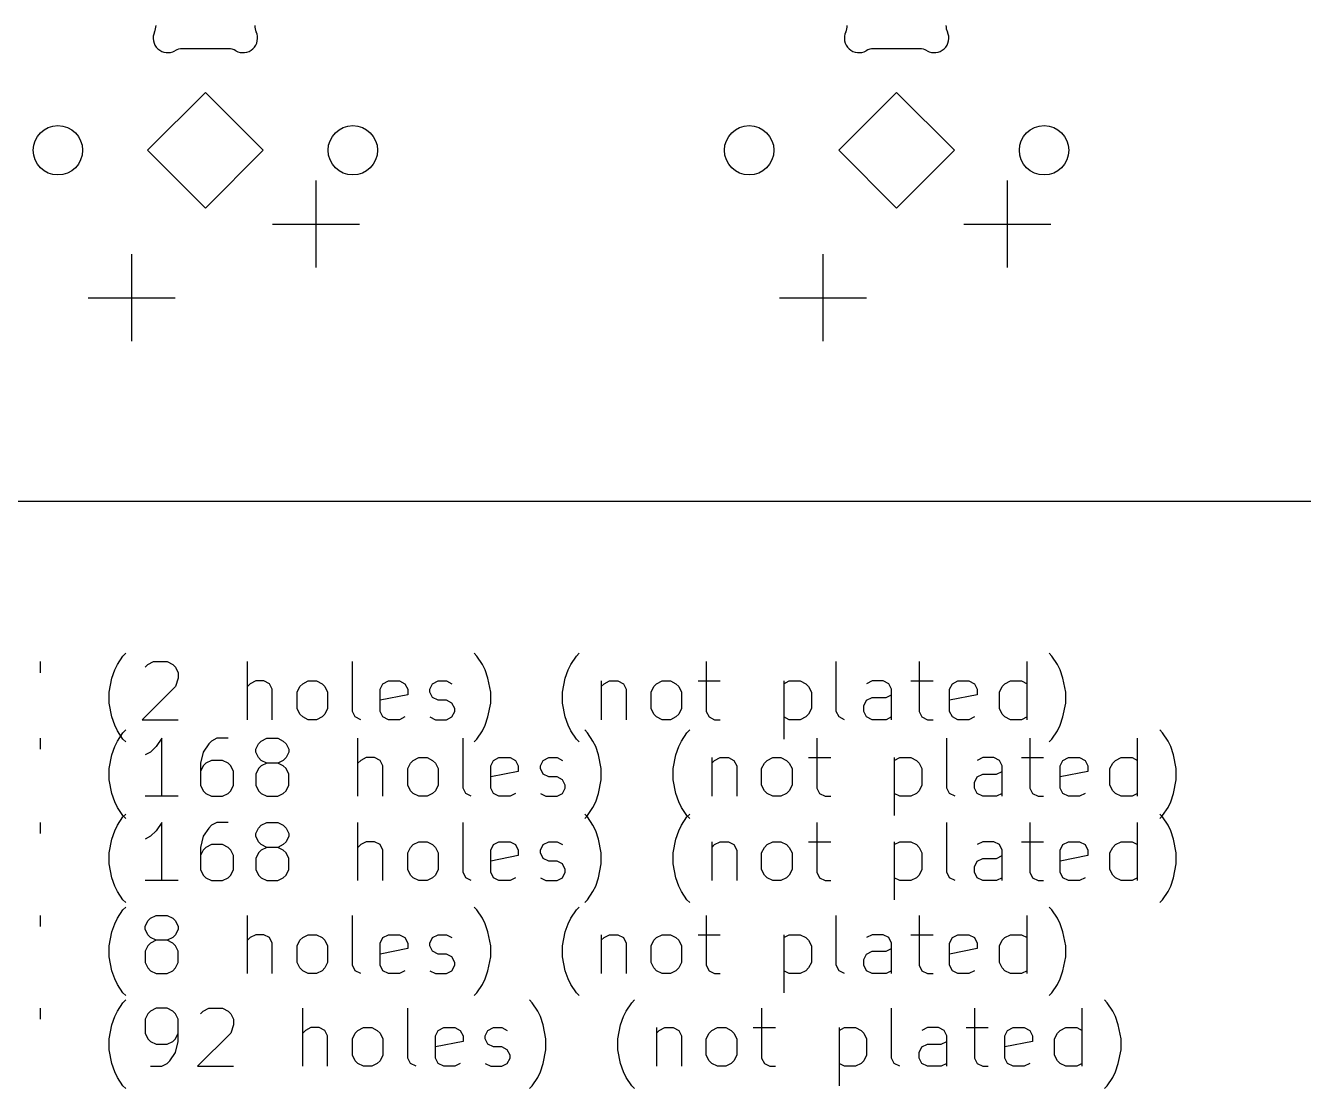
# Model space of a CAD drawing. Extents: x 44 to 356, y -203 to -54.
# Drawn here: x 78.07 to 122.1, y -202.57 to -165.95 of the extents above; entities that cross this region are included whole.
import ezdxf

# ---------------------------------------------------------------- set-up
doc = ezdxf.new("R2010")
doc.units = 0
doc.layers.add('BLACK', color=7, linetype='CONTINUOUS')

msp = doc.modelspace()

# ---------------------------------------------------------------- linework, layer by layer
at = {"layer": 'BLACK', "linetype": 'CONTINUOUS'}
for p, q in [((85.063202, -166.75), (83.474297, -166.75)), ((108.875702, -166.75), (107.286797, -166.75)), ((84.26875, -168.2561), (82.27485, -170.25)), ((86.26265, -170.25), (84.26875, -168.2561)), ((108.08125, -168.2561), (106.08735, -170.25)), ((110.07515, -170.25), (108.08125, -168.2561)), ((82.27485, -170.25), (84.26875, -172.2439)), ((84.26875, -172.2439), (86.26265, -170.25)), ((106.08735, -170.25), (108.08125, -172.2439)), ((108.08125, -172.2439), (110.07515, -170.25)), ((88.07875, -171.29), (88.07875, -174.29)), ((111.89125, -171.29), (111.89125, -174.29)), ((86.57875, -172.79), (89.57875, -172.79)), ((110.39125, -172.79), (113.39125, -172.79)), ((81.72875, -173.83), (81.72875, -176.83)), ((105.54125, -173.83), (105.54125, -176.83)), ((80.22875, -175.33), (83.22875, -175.33)), ((104.04125, -175.33), (107.04125, -175.33)), ((353.878347, -182.35), (48.021653, -182.35)), ((78.573247, -187.864838), (78.573247, -188.24579)), ((81.144676, -188.150552), (81.239914, -187.960076)), ((81.239914, -187.960076), (81.43039, -187.674361)), ((81.43039, -187.674361), (81.525629, -187.579123)), ((82.192295, -188.055314), (82.287533, -187.960076)), ((82.287533, -187.960076), (82.478009, -187.864838)), ((82.478009, -187.864838), (82.9542, -187.864838)), ((82.9542, -187.864838), (83.144676, -187.960076)), ((83.144676, -187.960076), (83.239914, -188.055314)), ((85.716105, -189.864838), (85.716105, -187.864838)), ((89.335153, -189.579123), (89.335153, -187.864838)), ((93.620868, -187.674361), (93.52563, -187.579123)), ((93.811344, -187.960076), (93.620868, -187.674361)), ((93.906582, -188.150552), (93.811344, -187.960076)), ((96.763725, -188.150552), (96.858963, -187.960076)), ((96.858963, -187.960076), (97.049439, -187.674361)), ((97.049439, -187.674361), (97.144678, -187.579123)), ((101.52563, -187.864838), (101.52563, -189.579123)), ((106.001821, -189.579123), (106.001821, -187.864838)), ((108.858964, -187.864838), (108.858964, -189.579123)), ((112.57325, -189.864838), (112.57325, -187.864838)), ((113.430393, -187.674361), (113.335155, -187.579123)), ((113.620869, -187.960076), (113.430393, -187.674361)), ((113.716107, -188.150552), (113.620869, -187.960076)), ((81.049438, -188.436266), (81.144676, -188.150552)), ((83.239914, -188.055314), (83.335152, -188.24579)), ((83.335152, -188.24579), (83.335152, -188.436266)), ((94.00182, -188.436266), (93.906582, -188.150552)), ((96.668487, -188.436266), (96.763725, -188.150552)), ((113.811345, -188.436266), (113.716107, -188.150552)), ((80.9542, -188.912457), (81.049438, -188.436266)), ((83.239914, -188.72198), (82.097057, -189.864838)), ((83.335152, -188.436266), (83.239914, -188.72198)), ((85.811343, -188.626742), (85.716105, -188.72198)), ((86.001819, -188.531504), (85.811343, -188.626742)), ((86.287534, -188.531504), (86.001819, -188.531504)), ((86.47801, -188.626742), (86.287534, -188.531504)), ((86.573248, -188.817219), (86.47801, -188.626742)), ((86.573248, -189.864838), (86.573248, -188.817219)), ((87.430391, -188.912457), (87.525629, -188.72198)), ((87.525629, -188.72198), (87.620867, -188.626742)), ((87.620867, -188.626742), (87.811343, -188.531504)), ((87.811343, -188.531504), (88.097058, -188.531504)), ((88.097058, -188.531504), (88.287534, -188.626742)), ((88.287534, -188.626742), (88.382772, -188.72198)), ((88.382772, -188.72198), (88.47801, -188.912457)), ((90.287534, -188.817219), (90.382772, -188.626742)), ((90.287534, -189.579123), (90.287534, -188.817219)), ((90.382772, -188.626742), (90.573248, -188.531504)), ((90.573248, -188.531504), (90.954201, -188.531504)), ((90.954201, -188.531504), (91.144677, -188.626742)), ((91.144677, -188.626742), (91.239915, -188.817219)), ((91.239915, -188.817219), (91.239915, -189.007695)), ((92.00182, -188.817219), (92.097058, -188.626742)), ((92.00182, -188.912457), (92.00182, -188.817219)), ((92.097058, -188.626742), (92.287534, -188.531504)), ((92.287534, -188.531504), (92.573248, -188.531504)), ((92.573248, -188.531504), (92.763725, -188.626742)), ((94.097058, -188.912457), (94.00182, -188.436266)), ((96.573249, -188.912457), (96.668487, -188.436266)), ((97.906582, -188.531504), (97.906582, -189.864838)), ((97.906582, -188.72198), (98.00182, -188.626742)), ((98.00182, -188.626742), (98.192296, -188.531504)), ((98.192296, -188.531504), (98.478011, -188.531504)), ((98.478011, -188.531504), (98.668487, -188.626742)), ((98.668487, -188.626742), (98.763725, -188.817219)), ((98.763725, -188.817219), (98.763725, -189.864838)), ((99.620868, -188.912457), (99.716106, -188.72198)), ((99.716106, -188.72198), (99.811344, -188.626742)), ((99.811344, -188.626742), (100.00182, -188.531504)), ((100.00182, -188.531504), (100.287535, -188.531504)), ((100.287535, -188.531504), (100.478011, -188.626742)), ((100.478011, -188.626742), (100.573249, -188.72198)), ((100.573249, -188.72198), (100.668487, -188.912457)), ((101.239916, -188.531504), (102.00182, -188.531504)), ((104.192297, -188.531504), (104.192297, -190.531504)), ((104.192297, -188.626742), (104.382773, -188.531504)), ((104.382773, -188.531504), (104.763726, -188.531504)), ((104.763726, -188.531504), (104.954202, -188.626742)), ((104.954202, -188.626742), (105.04944, -188.72198)), ((105.04944, -188.72198), (105.144678, -188.912457)), ((107.239916, -188.531504), (107.04944, -188.626742)), ((107.620869, -188.531504), (107.239916, -188.531504)), ((107.811345, -188.626742), (107.620869, -188.531504)), ((107.906583, -188.817219), (107.811345, -188.626742)), ((107.906583, -189.864838), (107.906583, -188.817219)), ((108.57325, -188.531504), (109.335154, -188.531504)), ((109.906583, -188.817219), (110.001821, -188.626742)), ((109.906583, -189.579123), (109.906583, -188.817219)), ((110.001821, -188.626742), (110.192297, -188.531504)), ((110.192297, -188.531504), (110.57325, -188.531504)), ((110.57325, -188.531504), (110.763726, -188.626742)), ((110.763726, -188.626742), (110.858964, -188.817219)), ((110.858964, -188.817219), (110.858964, -189.007695)), ((111.620869, -188.912457), (111.716107, -188.72198)), ((111.716107, -188.72198), (111.811345, -188.626742)), ((111.811345, -188.626742), (112.001821, -188.531504)), ((112.001821, -188.531504), (112.382774, -188.531504)), ((112.382774, -188.531504), (112.57325, -188.626742)), ((113.906583, -188.912457), (113.811345, -188.436266)), ((80.9542, -189.293409), (80.9542, -188.912457)), ((87.430391, -189.483885), (87.430391, -188.912457)), ((88.47801, -188.912457), (88.47801, -189.483885)), ((91.239915, -189.007695), (90.287534, -189.198171)), ((92.097058, -189.102933), (92.00182, -188.912457)), ((92.287534, -189.198171), (92.097058, -189.102933)), ((92.573248, -189.198171), (92.287534, -189.198171)), ((92.763725, -189.293409), (92.573248, -189.198171)), ((94.097058, -189.293409), (94.097058, -188.912457)), ((96.573249, -189.293409), (96.573249, -188.912457)), ((99.620868, -189.483885), (99.620868, -188.912457)), ((100.668487, -188.912457), (100.668487, -189.483885)), ((105.144678, -188.912457), (105.144678, -189.483885)), ((106.954202, -189.388647), (107.04944, -189.198171)), ((107.04944, -189.198171), (107.239916, -189.102933)), ((107.239916, -189.102933), (107.716107, -189.102933)), ((107.716107, -189.102933), (107.906583, -189.007695)), ((110.858964, -189.007695), (109.906583, -189.198171)), ((111.620869, -189.483885), (111.620869, -188.912457)), ((113.906583, -189.293409), (113.906583, -188.912457)), ((81.049438, -189.7696), (80.9542, -189.293409)), ((87.525629, -189.674361), (87.430391, -189.483885)), ((87.620867, -189.7696), (87.525629, -189.674361)), ((88.382772, -189.674361), (88.287534, -189.7696)), ((88.47801, -189.483885), (88.382772, -189.674361)), ((89.430391, -189.7696), (89.335153, -189.579123)), ((90.382772, -189.7696), (90.287534, -189.579123)), ((92.858963, -189.483885), (92.763725, -189.293409)), ((92.763725, -189.7696), (92.858963, -189.579123)), ((92.858963, -189.579123), (92.858963, -189.483885)), ((94.00182, -189.7696), (94.097058, -189.293409)), ((96.668487, -189.7696), (96.573249, -189.293409)), ((99.716106, -189.674361), (99.620868, -189.483885)), ((99.811344, -189.7696), (99.716106, -189.674361)), ((100.573249, -189.674361), (100.478011, -189.7696)), ((100.668487, -189.483885), (100.573249, -189.674361)), ((101.52563, -189.579123), (101.620868, -189.7696)), ((105.04944, -189.674361), (104.954202, -189.7696)), ((105.144678, -189.483885), (105.04944, -189.674361)), ((106.097059, -189.7696), (106.001821, -189.579123)), ((106.954202, -189.579123), (106.954202, -189.388647)), ((107.04944, -189.7696), (106.954202, -189.579123)), ((108.858964, -189.579123), (108.954202, -189.7696)), ((110.001821, -189.7696), (109.906583, -189.579123)), ((111.716107, -189.674361), (111.620869, -189.483885)), ((111.811345, -189.7696), (111.716107, -189.674361)), ((113.811345, -189.7696), (113.906583, -189.293409)), ((81.144676, -190.055314), (81.049438, -189.7696)), ((81.239914, -190.24579), (81.144676, -190.055314)), ((82.097057, -189.864838), (83.335152, -189.864838)), ((87.811343, -189.864838), (87.620867, -189.7696)), ((88.097058, -189.864838), (87.811343, -189.864838)), ((88.287534, -189.7696), (88.097058, -189.864838)), ((89.620867, -189.864838), (89.430391, -189.7696)), ((90.573248, -189.864838), (90.382772, -189.7696)), ((90.954201, -189.864838), (90.573248, -189.864838)), ((91.144677, -189.7696), (90.954201, -189.864838)), ((92.00182, -189.7696), (92.192296, -189.864838)), ((92.192296, -189.864838), (92.573248, -189.864838)), ((92.573248, -189.864838), (92.763725, -189.7696)), ((93.811344, -190.24579), (93.906582, -190.055314)), ((93.906582, -190.055314), (94.00182, -189.7696)), ((96.763725, -190.055314), (96.668487, -189.7696)), ((96.858963, -190.24579), (96.763725, -190.055314)), ((100.00182, -189.864838), (99.811344, -189.7696)), ((100.287535, -189.864838), (100.00182, -189.864838)), ((100.478011, -189.7696), (100.287535, -189.864838)), ((101.620868, -189.7696), (101.811344, -189.864838)), ((101.811344, -189.864838), (102.00182, -189.864838)), ((104.382773, -189.864838), (104.192297, -189.7696)), ((104.763726, -189.864838), (104.382773, -189.864838)), ((104.954202, -189.7696), (104.763726, -189.864838)), ((106.287535, -189.864838), (106.097059, -189.7696)), ((107.239916, -189.864838), (107.04944, -189.7696)), ((107.716107, -189.864838), (107.239916, -189.864838)), ((107.906583, -189.7696), (107.716107, -189.864838)), ((108.954202, -189.7696), (109.144678, -189.864838)), ((109.144678, -189.864838), (109.335154, -189.864838)), ((110.192297, -189.864838), (110.001821, -189.7696)), ((110.57325, -189.864838), (110.192297, -189.864838)), ((110.763726, -189.7696), (110.57325, -189.864838)), ((112.001821, -189.864838), (111.811345, -189.7696)), ((112.382774, -189.864838), (112.001821, -189.864838)), ((112.57325, -189.7696), (112.382774, -189.864838)), ((113.620869, -190.24579), (113.716107, -190.055314)), ((113.716107, -190.055314), (113.811345, -189.7696)), ((78.573247, -190.504838), (78.573247, -190.88579)), ((81.144676, -190.790552), (81.239914, -190.600076)), ((81.43039, -190.531504), (81.239914, -190.24579)), ((81.239914, -190.600076), (81.43039, -190.314361)), ((81.43039, -190.314361), (81.525629, -190.219123)), ((81.525629, -190.626742), (81.43039, -190.531504)), ((82.763723, -190.504838), (82.573247, -190.790552)), ((82.763723, -192.504838), (82.763723, -190.504838)), ((84.478009, -190.600076), (84.382771, -190.695314)), ((84.668485, -190.504838), (84.478009, -190.600076)), ((85.049438, -190.504838), (84.668485, -190.504838)), ((86.097057, -190.695314), (86.192295, -190.600076)), ((86.192295, -190.600076), (86.382771, -190.504838)), ((86.382771, -190.504838), (86.763724, -190.504838)), ((86.763724, -190.504838), (86.9542, -190.600076)), ((86.9542, -190.600076), (87.049438, -190.695314)), ((89.525629, -192.504838), (89.525629, -190.504838)), ((93.144677, -192.219123), (93.144677, -190.504838)), ((93.52563, -190.626742), (93.620868, -190.531504)), ((93.620868, -190.531504), (93.811344, -190.24579)), ((97.049439, -190.531504), (96.858963, -190.24579)), ((97.144678, -190.626742), (97.049439, -190.531504)), ((97.430392, -190.314361), (97.335154, -190.219123)), ((97.620868, -190.600076), (97.430392, -190.314361)), ((97.716106, -190.790552), (97.620868, -190.600076)), ((100.573249, -190.790552), (100.668487, -190.600076)), ((100.668487, -190.600076), (100.858963, -190.314361)), ((100.858963, -190.314361), (100.954202, -190.219123)), ((105.335154, -190.504838), (105.335154, -192.219123)), ((109.811345, -192.219123), (109.811345, -190.504838)), ((112.668488, -190.504838), (112.668488, -192.219123)), ((113.335155, -190.626742), (113.430393, -190.531504)), ((113.430393, -190.531504), (113.620869, -190.24579)), ((116.382774, -192.504838), (116.382774, -190.504838)), ((117.239917, -190.314361), (117.144679, -190.219123)), ((117.430393, -190.600076), (117.239917, -190.314361)), ((117.525631, -190.790552), (117.430393, -190.600076)), ((81.049438, -191.076266), (81.144676, -190.790552)), ((82.382771, -190.981028), (82.192295, -191.076266)), ((82.573247, -190.790552), (82.382771, -190.981028)), ((84.192295, -190.981028), (84.097057, -191.36198)), ((84.382771, -190.695314), (84.192295, -190.981028)), ((86.001819, -190.88579), (86.097057, -190.695314)), ((86.001819, -190.981028), (86.001819, -190.88579)), ((86.097057, -191.171504), (86.001819, -190.981028)), ((87.049438, -190.695314), (87.144676, -190.88579)), ((87.144676, -190.981028), (87.049438, -191.171504)), ((87.144676, -190.88579), (87.144676, -190.981028)), ((97.811344, -191.076266), (97.716106, -190.790552)), ((100.478011, -191.076266), (100.573249, -190.790552)), ((117.620869, -191.076266), (117.525631, -190.790552)), ((80.9542, -191.552457), (81.049438, -191.076266)), ((84.097057, -191.36198), (84.097057, -192.123885)), ((84.192295, -191.457219), (84.097057, -191.647695)), ((84.287533, -191.36198), (84.192295, -191.457219)), ((84.478009, -191.266742), (84.287533, -191.36198)), ((84.858962, -191.266742), (84.478009, -191.266742)), ((85.049438, -191.36198), (84.858962, -191.266742)), ((85.144676, -191.457219), (85.049438, -191.36198)), ((85.239914, -191.647695), (85.144676, -191.457219)), ((86.192295, -191.266742), (86.097057, -191.171504)), ((86.192295, -191.457219), (86.097057, -191.552457)), ((86.382771, -191.36198), (86.192295, -191.266742)), ((86.382771, -191.36198), (86.192295, -191.457219)), ((86.763724, -191.36198), (86.382771, -191.36198)), ((86.9542, -191.266742), (86.763724, -191.36198)), ((86.9542, -191.457219), (86.763724, -191.36198)), ((87.049438, -191.171504), (86.9542, -191.266742)), ((87.049438, -191.552457), (86.9542, -191.457219)), ((89.620867, -191.266742), (89.525629, -191.36198)), ((89.811343, -191.171504), (89.620867, -191.266742)), ((90.097058, -191.171504), (89.811343, -191.171504)), ((90.287534, -191.266742), (90.097058, -191.171504)), ((90.382772, -191.457219), (90.287534, -191.266742)), ((90.382772, -192.504838), (90.382772, -191.457219)), ((91.239915, -191.552457), (91.335153, -191.36198)), ((91.335153, -191.36198), (91.430391, -191.266742)), ((91.430391, -191.266742), (91.620867, -191.171504)), ((91.620867, -191.171504), (91.906582, -191.171504)), ((91.906582, -191.171504), (92.097058, -191.266742)), ((92.097058, -191.266742), (92.192296, -191.36198)), ((92.192296, -191.36198), (92.287534, -191.552457)), ((94.097058, -191.457219), (94.192296, -191.266742)), ((94.097058, -192.219123), (94.097058, -191.457219)), ((94.192296, -191.266742), (94.382772, -191.171504)), ((94.382772, -191.171504), (94.763725, -191.171504)), ((94.763725, -191.171504), (94.954201, -191.266742)), ((94.954201, -191.266742), (95.049439, -191.457219)), ((95.049439, -191.457219), (95.049439, -191.647695)), ((95.811344, -191.457219), (95.906582, -191.266742)), ((95.811344, -191.552457), (95.811344, -191.457219)), ((95.906582, -191.266742), (96.097058, -191.171504)), ((96.097058, -191.171504), (96.382772, -191.171504)), ((96.382772, -191.171504), (96.573249, -191.266742)), ((97.906582, -191.552457), (97.811344, -191.076266)), ((100.382773, -191.552457), (100.478011, -191.076266)), ((101.716106, -191.171504), (101.716106, -192.504838)), ((101.716106, -191.36198), (101.811344, -191.266742)), ((101.811344, -191.266742), (102.00182, -191.171504)), ((102.00182, -191.171504), (102.287535, -191.171504)), ((102.287535, -191.171504), (102.478011, -191.266742)), ((102.478011, -191.266742), (102.573249, -191.457219)), ((102.573249, -191.457219), (102.573249, -192.504838)), ((103.430392, -191.552457), (103.52563, -191.36198)), ((103.52563, -191.36198), (103.620868, -191.266742)), ((103.620868, -191.266742), (103.811344, -191.171504)), ((103.811344, -191.171504), (104.097059, -191.171504)), ((104.097059, -191.171504), (104.287535, -191.266742)), ((104.287535, -191.266742), (104.382773, -191.36198)), ((104.382773, -191.36198), (104.478011, -191.552457)), ((105.04944, -191.171504), (105.811344, -191.171504)), ((108.001821, -191.171504), (108.001821, -193.171504)), ((108.001821, -191.266742), (108.192297, -191.171504)), ((108.192297, -191.171504), (108.57325, -191.171504)), ((108.57325, -191.171504), (108.763726, -191.266742)), ((108.763726, -191.266742), (108.858964, -191.36198)), ((108.858964, -191.36198), (108.954202, -191.552457)), ((111.04944, -191.171504), (110.858964, -191.266742)), ((111.430393, -191.171504), (111.04944, -191.171504)), ((111.620869, -191.266742), (111.430393, -191.171504)), ((111.716107, -191.457219), (111.620869, -191.266742)), ((111.716107, -192.504838), (111.716107, -191.457219)), ((112.382774, -191.171504), (113.144678, -191.171504)), ((113.716107, -191.457219), (113.811345, -191.266742)), ((113.716107, -192.219123), (113.716107, -191.457219)), ((113.811345, -191.266742), (114.001821, -191.171504)), ((114.001821, -191.171504), (114.382774, -191.171504)), ((114.382774, -191.171504), (114.57325, -191.266742)), ((114.57325, -191.266742), (114.668488, -191.457219)), ((114.668488, -191.457219), (114.668488, -191.647695)), ((115.430393, -191.552457), (115.525631, -191.36198)), ((115.525631, -191.36198), (115.620869, -191.266742)), ((115.620869, -191.266742), (115.811345, -191.171504)), ((115.811345, -191.171504), (116.192298, -191.171504)), ((116.192298, -191.171504), (116.382774, -191.266742)), ((117.716107, -191.552457), (117.620869, -191.076266)), ((80.9542, -191.933409), (80.9542, -191.552457)), ((85.239914, -192.123885), (85.239914, -191.647695)), ((86.097057, -191.552457), (86.001819, -191.742933)), ((86.001819, -191.742933), (86.001819, -192.123885)), ((87.144676, -191.742933), (87.049438, -191.552457)), ((87.144676, -192.123885), (87.144676, -191.742933)), ((91.239915, -192.123885), (91.239915, -191.552457)), ((92.287534, -191.552457), (92.287534, -192.123885)), ((95.049439, -191.647695), (94.097058, -191.838171)), ((95.906582, -191.742933), (95.811344, -191.552457)), ((96.097058, -191.838171), (95.906582, -191.742933)), ((96.382772, -191.838171), (96.097058, -191.838171)), ((96.573249, -191.933409), (96.382772, -191.838171)), ((97.906582, -191.933409), (97.906582, -191.552457)), ((100.382773, -191.933409), (100.382773, -191.552457)), ((103.430392, -192.123885), (103.430392, -191.552457)), ((104.478011, -191.552457), (104.478011, -192.123885)), ((108.954202, -191.552457), (108.954202, -192.123885)), ((110.763726, -192.028647), (110.858964, -191.838171)), ((110.858964, -191.838171), (111.04944, -191.742933)), ((111.04944, -191.742933), (111.525631, -191.742933)), ((111.525631, -191.742933), (111.716107, -191.647695)), ((114.668488, -191.647695), (113.716107, -191.838171)), ((115.430393, -192.123885), (115.430393, -191.552457)), ((117.716107, -191.933409), (117.716107, -191.552457)), ((81.049438, -192.4096), (80.9542, -191.933409)), ((84.097057, -192.123885), (84.192295, -192.314361)), ((84.192295, -192.314361), (84.287533, -192.4096)), ((85.049438, -192.4096), (85.144676, -192.314361)), ((85.144676, -192.314361), (85.239914, -192.123885)), ((86.001819, -192.123885), (86.097057, -192.314361)), ((86.097057, -192.314361), (86.192295, -192.4096)), ((86.9542, -192.4096), (87.049438, -192.314361)), ((87.049438, -192.314361), (87.144676, -192.123885)), ((91.335153, -192.314361), (91.239915, -192.123885)), ((91.430391, -192.4096), (91.335153, -192.314361)), ((92.192296, -192.314361), (92.097058, -192.4096)), ((92.287534, -192.123885), (92.192296, -192.314361)), ((93.239915, -192.4096), (93.144677, -192.219123)), ((94.192296, -192.4096), (94.097058, -192.219123)), ((96.668487, -192.123885), (96.573249, -191.933409)), ((96.573249, -192.4096), (96.668487, -192.219123)), ((96.668487, -192.219123), (96.668487, -192.123885)), ((97.811344, -192.4096), (97.906582, -191.933409)), ((100.478011, -192.4096), (100.382773, -191.933409)), ((103.52563, -192.314361), (103.430392, -192.123885)), ((103.620868, -192.4096), (103.52563, -192.314361)), ((104.382773, -192.314361), (104.287535, -192.4096)), ((104.478011, -192.123885), (104.382773, -192.314361)), ((105.335154, -192.219123), (105.430392, -192.4096)), ((108.858964, -192.314361), (108.763726, -192.4096)), ((108.954202, -192.123885), (108.858964, -192.314361)), ((109.906583, -192.4096), (109.811345, -192.219123)), ((110.763726, -192.219123), (110.763726, -192.028647)), ((110.858964, -192.4096), (110.763726, -192.219123)), ((112.668488, -192.219123), (112.763726, -192.4096)), ((113.811345, -192.4096), (113.716107, -192.219123)), ((115.525631, -192.314361), (115.430393, -192.123885)), ((115.620869, -192.4096), (115.525631, -192.314361)), ((117.620869, -192.4096), (117.716107, -191.933409)), ((81.144676, -192.695314), (81.049438, -192.4096)), ((81.239914, -192.88579), (81.144676, -192.695314)), ((83.335152, -192.504838), (82.192295, -192.504838)), ((84.287533, -192.4096), (84.478009, -192.504838)), ((84.478009, -192.504838), (84.858962, -192.504838)), ((84.858962, -192.504838), (85.049438, -192.4096)), ((86.192295, -192.4096), (86.382771, -192.504838)), ((86.382771, -192.504838), (86.763724, -192.504838)), ((86.763724, -192.504838), (86.9542, -192.4096)), ((91.620867, -192.504838), (91.430391, -192.4096)), ((91.906582, -192.504838), (91.620867, -192.504838)), ((92.097058, -192.4096), (91.906582, -192.504838)), ((93.430391, -192.504838), (93.239915, -192.4096)), ((94.382772, -192.504838), (94.192296, -192.4096)), ((94.763725, -192.504838), (94.382772, -192.504838)), ((94.954201, -192.4096), (94.763725, -192.504838)), ((95.811344, -192.4096), (96.00182, -192.504838)), ((96.00182, -192.504838), (96.382772, -192.504838)), ((96.382772, -192.504838), (96.573249, -192.4096)), ((97.620868, -192.88579), (97.716106, -192.695314)), ((97.716106, -192.695314), (97.811344, -192.4096)), ((100.573249, -192.695314), (100.478011, -192.4096)), ((100.668487, -192.88579), (100.573249, -192.695314)), ((103.811344, -192.504838), (103.620868, -192.4096)), ((104.097059, -192.504838), (103.811344, -192.504838)), ((104.287535, -192.4096), (104.097059, -192.504838)), ((105.430392, -192.4096), (105.620868, -192.504838)), ((105.620868, -192.504838), (105.811344, -192.504838)), ((108.192297, -192.504838), (108.001821, -192.4096)), ((108.57325, -192.504838), (108.192297, -192.504838)), ((108.763726, -192.4096), (108.57325, -192.504838)), ((110.097059, -192.504838), (109.906583, -192.4096)), ((111.04944, -192.504838), (110.858964, -192.4096)), ((111.525631, -192.504838), (111.04944, -192.504838)), ((111.716107, -192.4096), (111.525631, -192.504838)), ((112.763726, -192.4096), (112.954202, -192.504838)), ((112.954202, -192.504838), (113.144678, -192.504838)), ((114.001821, -192.504838), (113.811345, -192.4096)), ((114.382774, -192.504838), (114.001821, -192.504838)), ((114.57325, -192.4096), (114.382774, -192.504838)), ((115.811345, -192.504838), (115.620869, -192.4096)), ((116.192298, -192.504838), (115.811345, -192.504838)), ((116.382774, -192.4096), (116.192298, -192.504838)), ((117.430393, -192.88579), (117.525631, -192.695314)), ((117.525631, -192.695314), (117.620869, -192.4096)), ((81.43039, -193.171504), (81.239914, -192.88579)), ((81.239914, -193.501876), (81.43039, -193.216161)), ((81.43039, -193.216161), (81.525629, -193.120923)), ((81.525629, -193.266742), (81.43039, -193.171504)), ((97.430392, -193.216161), (97.335154, -193.120923)), ((97.335154, -193.266742), (97.430392, -193.171504)), ((97.430392, -193.171504), (97.620868, -192.88579)), ((97.620868, -193.501876), (97.430392, -193.216161)), ((100.858963, -193.171504), (100.668487, -192.88579)), ((100.668487, -193.501876), (100.858963, -193.216161)), ((100.858963, -193.216161), (100.954202, -193.120923)), ((100.954202, -193.266742), (100.858963, -193.171504)), ((117.239917, -193.216161), (117.144679, -193.120923)), ((117.144679, -193.266742), (117.239917, -193.171504)), ((117.239917, -193.171504), (117.430393, -192.88579)), ((117.430393, -193.501876), (117.239917, -193.216161)), ((78.573247, -193.406638), (78.573247, -193.78759)), ((81.049438, -193.978066), (81.144676, -193.692352)), ((81.144676, -193.692352), (81.239914, -193.501876)), ((82.573247, -193.692352), (82.382771, -193.882828)), ((82.763723, -193.406638), (82.573247, -193.692352)), ((82.763723, -195.406638), (82.763723, -193.406638)), ((84.382771, -193.597114), (84.192295, -193.882828)), ((84.478009, -193.501876), (84.382771, -193.597114)), ((84.668485, -193.406638), (84.478009, -193.501876)), ((85.049438, -193.406638), (84.668485, -193.406638)), ((86.001819, -193.78759), (86.097057, -193.597114)), ((86.097057, -193.597114), (86.192295, -193.501876)), ((86.192295, -193.501876), (86.382771, -193.406638)), ((86.382771, -193.406638), (86.763724, -193.406638)), ((86.763724, -193.406638), (86.9542, -193.501876)), ((86.9542, -193.501876), (87.049438, -193.597114)), ((87.049438, -193.597114), (87.144676, -193.78759)), ((89.525629, -195.406638), (89.525629, -193.406638)), ((93.144677, -195.120923), (93.144677, -193.406638)), ((97.716106, -193.692352), (97.620868, -193.501876)), ((97.811344, -193.978066), (97.716106, -193.692352)), ((100.478011, -193.978066), (100.573249, -193.692352)), ((100.573249, -193.692352), (100.668487, -193.501876)), ((105.335154, -193.406638), (105.335154, -195.120923)), ((109.811345, -195.120923), (109.811345, -193.406638)), ((112.668488, -193.406638), (112.668488, -195.120923)), ((116.382774, -195.406638), (116.382774, -193.406638)), ((117.525631, -193.692352), (117.430393, -193.501876)), ((117.620869, -193.978066), (117.525631, -193.692352)), ((80.9542, -194.454257), (81.049438, -193.978066)), ((82.382771, -193.882828), (82.192295, -193.978066)), ((84.192295, -193.882828), (84.097057, -194.26378)), ((86.001819, -193.882828), (86.001819, -193.78759)), ((86.097057, -194.073304), (86.001819, -193.882828)), ((86.192295, -194.168542), (86.097057, -194.073304)), ((87.049438, -194.073304), (86.9542, -194.168542)), ((87.144676, -193.882828), (87.049438, -194.073304)), ((87.144676, -193.78759), (87.144676, -193.882828)), ((89.811343, -194.073304), (89.620867, -194.168542)), ((90.097058, -194.073304), (89.811343, -194.073304)), ((90.287534, -194.168542), (90.097058, -194.073304)), ((91.430391, -194.168542), (91.620867, -194.073304)), ((91.620867, -194.073304), (91.906582, -194.073304)), ((91.906582, -194.073304), (92.097058, -194.168542)), ((94.192296, -194.168542), (94.382772, -194.073304)), ((94.382772, -194.073304), (94.763725, -194.073304)), ((94.763725, -194.073304), (94.954201, -194.168542)), ((95.906582, -194.168542), (96.097058, -194.073304)), ((96.097058, -194.073304), (96.382772, -194.073304)), ((96.382772, -194.073304), (96.573249, -194.168542)), ((97.906582, -194.454257), (97.811344, -193.978066)), ((100.382773, -194.454257), (100.478011, -193.978066)), ((101.716106, -194.073304), (101.716106, -195.406638)), ((101.811344, -194.168542), (102.00182, -194.073304)), ((102.00182, -194.073304), (102.287535, -194.073304)), ((102.287535, -194.073304), (102.478011, -194.168542)), ((103.620868, -194.168542), (103.811344, -194.073304)), ((103.811344, -194.073304), (104.097059, -194.073304)), ((104.097059, -194.073304), (104.287535, -194.168542)), ((105.04944, -194.073304), (105.811344, -194.073304)), ((108.001821, -194.073304), (108.001821, -196.073304)), ((108.001821, -194.168542), (108.192297, -194.073304)), ((108.192297, -194.073304), (108.57325, -194.073304)), ((108.57325, -194.073304), (108.763726, -194.168542)), ((111.04944, -194.073304), (110.858964, -194.168542)), ((111.430393, -194.073304), (111.04944, -194.073304)), ((111.620869, -194.168542), (111.430393, -194.073304)), ((112.382774, -194.073304), (113.144678, -194.073304)), ((113.811345, -194.168542), (114.001821, -194.073304)), ((114.001821, -194.073304), (114.382774, -194.073304)), ((114.382774, -194.073304), (114.57325, -194.168542)), ((115.620869, -194.168542), (115.811345, -194.073304)), ((115.811345, -194.073304), (116.192298, -194.073304)), ((116.192298, -194.073304), (116.382774, -194.168542)), ((117.716107, -194.454257), (117.620869, -193.978066)), ((80.9542, -194.835209), (80.9542, -194.454257)), ((84.097057, -194.26378), (84.097057, -195.025685)), ((84.192295, -194.359019), (84.097057, -194.549495)), ((84.287533, -194.26378), (84.192295, -194.359019)), ((84.478009, -194.168542), (84.287533, -194.26378)), ((84.858962, -194.168542), (84.478009, -194.168542)), ((85.049438, -194.26378), (84.858962, -194.168542)), ((85.144676, -194.359019), (85.049438, -194.26378)), ((85.239914, -194.549495), (85.144676, -194.359019)), ((85.239914, -195.025685), (85.239914, -194.549495)), ((86.097057, -194.454257), (86.001819, -194.644733)), ((86.192295, -194.359019), (86.097057, -194.454257)), ((86.382771, -194.26378), (86.192295, -194.168542)), ((86.382771, -194.26378), (86.192295, -194.359019)), ((86.763724, -194.26378), (86.382771, -194.26378)), ((86.9542, -194.168542), (86.763724, -194.26378)), ((86.9542, -194.359019), (86.763724, -194.26378)), ((87.049438, -194.454257), (86.9542, -194.359019)), ((87.144676, -194.644733), (87.049438, -194.454257)), ((89.620867, -194.168542), (89.525629, -194.26378)), ((90.382772, -194.359019), (90.287534, -194.168542)), ((90.382772, -195.406638), (90.382772, -194.359019)), ((91.239915, -194.454257), (91.335153, -194.26378)), ((91.239915, -195.025685), (91.239915, -194.454257)), ((91.335153, -194.26378), (91.430391, -194.168542)), ((92.097058, -194.168542), (92.192296, -194.26378)), ((92.192296, -194.26378), (92.287534, -194.454257)), ((92.287534, -194.454257), (92.287534, -195.025685)), ((94.097058, -194.359019), (94.192296, -194.168542)), ((94.097058, -195.120923), (94.097058, -194.359019)), ((95.049439, -194.549495), (94.097058, -194.739971)), ((94.954201, -194.168542), (95.049439, -194.359019)), ((95.049439, -194.359019), (95.049439, -194.549495)), ((95.811344, -194.359019), (95.906582, -194.168542)), ((95.811344, -194.454257), (95.811344, -194.359019)), ((95.906582, -194.644733), (95.811344, -194.454257)), ((97.906582, -194.835209), (97.906582, -194.454257)), ((100.382773, -194.835209), (100.382773, -194.454257)), ((101.716106, -194.26378), (101.811344, -194.168542)), ((102.478011, -194.168542), (102.573249, -194.359019)), ((102.573249, -194.359019), (102.573249, -195.406638)), ((103.430392, -194.454257), (103.52563, -194.26378)), ((103.430392, -195.025685), (103.430392, -194.454257)), ((103.52563, -194.26378), (103.620868, -194.168542)), ((104.287535, -194.168542), (104.382773, -194.26378)), ((104.382773, -194.26378), (104.478011, -194.454257)), ((104.478011, -194.454257), (104.478011, -195.025685)), ((108.763726, -194.168542), (108.858964, -194.26378)), ((108.858964, -194.26378), (108.954202, -194.454257)), ((108.954202, -194.454257), (108.954202, -195.025685)), ((111.525631, -194.644733), (111.716107, -194.549495)), ((111.716107, -194.359019), (111.620869, -194.168542)), ((111.716107, -195.406638), (111.716107, -194.359019)), ((113.716107, -194.359019), (113.811345, -194.168542)), ((113.716107, -195.120923), (113.716107, -194.359019)), ((114.668488, -194.549495), (113.716107, -194.739971)), ((114.57325, -194.168542), (114.668488, -194.359019)), ((114.668488, -194.359019), (114.668488, -194.549495)), ((115.430393, -194.454257), (115.525631, -194.26378)), ((115.430393, -195.025685), (115.430393, -194.454257)), ((115.525631, -194.26378), (115.620869, -194.168542)), ((117.716107, -194.835209), (117.716107, -194.454257)), ((81.049438, -195.3114), (80.9542, -194.835209)), ((86.001819, -194.644733), (86.001819, -195.025685)), ((87.144676, -195.025685), (87.144676, -194.644733)), ((96.097058, -194.739971), (95.906582, -194.644733)), ((96.382772, -194.739971), (96.097058, -194.739971)), ((96.573249, -194.835209), (96.382772, -194.739971)), ((96.668487, -195.025685), (96.573249, -194.835209)), ((97.811344, -195.3114), (97.906582, -194.835209)), ((100.478011, -195.3114), (100.382773, -194.835209)), ((110.763726, -194.930447), (110.858964, -194.739971)), ((110.763726, -195.120923), (110.763726, -194.930447)), ((110.858964, -194.739971), (111.04944, -194.644733)), ((111.04944, -194.644733), (111.525631, -194.644733)), ((117.620869, -195.3114), (117.716107, -194.835209)), ((81.144676, -195.597114), (81.049438, -195.3114)), ((83.335152, -195.406638), (82.192295, -195.406638)), ((84.097057, -195.025685), (84.192295, -195.216161)), ((84.192295, -195.216161), (84.287533, -195.3114)), ((84.287533, -195.3114), (84.478009, -195.406638)), ((84.478009, -195.406638), (84.858962, -195.406638)), ((84.858962, -195.406638), (85.049438, -195.3114)), ((85.049438, -195.3114), (85.144676, -195.216161)), ((85.144676, -195.216161), (85.239914, -195.025685)), ((86.001819, -195.025685), (86.097057, -195.216161)), ((86.097057, -195.216161), (86.192295, -195.3114)), ((86.192295, -195.3114), (86.382771, -195.406638)), ((86.382771, -195.406638), (86.763724, -195.406638)), ((86.763724, -195.406638), (86.9542, -195.3114)), ((86.9542, -195.3114), (87.049438, -195.216161)), ((87.049438, -195.216161), (87.144676, -195.025685)), ((91.335153, -195.216161), (91.239915, -195.025685)), ((91.430391, -195.3114), (91.335153, -195.216161)), ((91.620867, -195.406638), (91.430391, -195.3114)), ((91.906582, -195.406638), (91.620867, -195.406638)), ((92.097058, -195.3114), (91.906582, -195.406638)), ((92.192296, -195.216161), (92.097058, -195.3114)), ((92.287534, -195.025685), (92.192296, -195.216161)), ((93.239915, -195.3114), (93.144677, -195.120923)), ((93.430391, -195.406638), (93.239915, -195.3114)), ((94.192296, -195.3114), (94.097058, -195.120923)), ((94.382772, -195.406638), (94.192296, -195.3114)), ((94.763725, -195.406638), (94.382772, -195.406638)), ((94.954201, -195.3114), (94.763725, -195.406638)), ((95.811344, -195.3114), (96.00182, -195.406638)), ((96.00182, -195.406638), (96.382772, -195.406638)), ((96.382772, -195.406638), (96.573249, -195.3114)), ((96.573249, -195.3114), (96.668487, -195.120923)), ((96.668487, -195.120923), (96.668487, -195.025685)), ((97.716106, -195.597114), (97.811344, -195.3114)), ((100.573249, -195.597114), (100.478011, -195.3114)), ((103.52563, -195.216161), (103.430392, -195.025685)), ((103.620868, -195.3114), (103.52563, -195.216161)), ((103.811344, -195.406638), (103.620868, -195.3114)), ((104.097059, -195.406638), (103.811344, -195.406638)), ((104.287535, -195.3114), (104.097059, -195.406638)), ((104.382773, -195.216161), (104.287535, -195.3114)), ((104.478011, -195.025685), (104.382773, -195.216161)), ((105.335154, -195.120923), (105.430392, -195.3114)), ((105.430392, -195.3114), (105.620868, -195.406638)), ((105.620868, -195.406638), (105.811344, -195.406638)), ((108.192297, -195.406638), (108.001821, -195.3114)), ((108.57325, -195.406638), (108.192297, -195.406638)), ((108.763726, -195.3114), (108.57325, -195.406638)), ((108.858964, -195.216161), (108.763726, -195.3114)), ((108.954202, -195.025685), (108.858964, -195.216161)), ((109.906583, -195.3114), (109.811345, -195.120923)), ((110.097059, -195.406638), (109.906583, -195.3114)), ((110.858964, -195.3114), (110.763726, -195.120923)), ((111.04944, -195.406638), (110.858964, -195.3114)), ((111.525631, -195.406638), (111.04944, -195.406638)), ((111.716107, -195.3114), (111.525631, -195.406638)), ((112.668488, -195.120923), (112.763726, -195.3114)), ((112.763726, -195.3114), (112.954202, -195.406638)), ((112.954202, -195.406638), (113.144678, -195.406638)), ((113.811345, -195.3114), (113.716107, -195.120923)), ((114.001821, -195.406638), (113.811345, -195.3114)), ((114.382774, -195.406638), (114.001821, -195.406638)), ((114.57325, -195.3114), (114.382774, -195.406638)), ((115.525631, -195.216161), (115.430393, -195.025685)), ((115.620869, -195.3114), (115.525631, -195.216161)), ((115.811345, -195.406638), (115.620869, -195.3114)), ((116.192298, -195.406638), (115.811345, -195.406638)), ((116.382774, -195.3114), (116.192298, -195.406638)), ((117.525631, -195.597114), (117.620869, -195.3114)), ((81.239914, -195.78759), (81.144676, -195.597114)), ((81.43039, -196.073304), (81.239914, -195.78759)), ((97.430392, -196.073304), (97.620868, -195.78759)), ((97.620868, -195.78759), (97.716106, -195.597114)), ((100.668487, -195.78759), (100.573249, -195.597114)), ((100.858963, -196.073304), (100.668487, -195.78759)), ((117.239917, -196.073304), (117.430393, -195.78759)), ((117.430393, -195.78759), (117.525631, -195.597114)), ((81.525629, -196.168542), (81.43039, -196.073304)), ((81.43039, -196.416161), (81.525629, -196.320923)), ((93.620868, -196.416161), (93.52563, -196.320923)), ((97.049439, -196.416161), (97.144678, -196.320923)), ((97.335154, -196.168542), (97.430392, -196.073304)), ((100.954202, -196.168542), (100.858963, -196.073304)), ((113.430393, -196.416161), (113.335155, -196.320923)), ((117.144679, -196.168542), (117.239917, -196.073304)), ((78.573247, -196.606638), (78.573247, -196.98759)), ((81.144676, -196.892352), (81.239914, -196.701876)), ((81.239914, -196.701876), (81.43039, -196.416161)), ((82.287533, -196.797114), (82.382771, -196.701876)), ((82.382771, -196.701876), (82.573247, -196.606638)), ((82.573247, -196.606638), (82.9542, -196.606638)), ((82.9542, -196.606638), (83.144676, -196.701876)), ((83.144676, -196.701876), (83.239914, -196.797114)), ((85.716105, -198.606638), (85.716105, -196.606638)), ((89.335153, -198.320923), (89.335153, -196.606638)), ((93.811344, -196.701876), (93.620868, -196.416161)), ((93.906582, -196.892352), (93.811344, -196.701876)), ((96.763725, -196.892352), (96.858963, -196.701876)), ((96.858963, -196.701876), (97.049439, -196.416161)), ((101.52563, -196.606638), (101.52563, -198.320923)), ((106.001821, -198.320923), (106.001821, -196.606638)), ((108.858964, -196.606638), (108.858964, -198.320923)), ((112.57325, -198.606638), (112.57325, -196.606638)), ((113.620869, -196.701876), (113.430393, -196.416161)), ((113.716107, -196.892352), (113.620869, -196.701876)), ((80.9542, -197.654257), (81.049438, -197.178066)), ((81.049438, -197.178066), (81.144676, -196.892352)), ((82.192295, -196.98759), (82.287533, -196.797114)), ((82.192295, -197.082828), (82.192295, -196.98759)), ((82.287533, -197.273304), (82.192295, -197.082828)), ((83.239914, -196.797114), (83.335152, -196.98759)), ((83.335152, -197.082828), (83.239914, -197.273304)), ((83.335152, -196.98759), (83.335152, -197.082828)), ((94.00182, -197.178066), (93.906582, -196.892352)), ((94.097058, -197.654257), (94.00182, -197.178066)), ((96.573249, -197.654257), (96.668487, -197.178066)), ((96.668487, -197.178066), (96.763725, -196.892352)), ((113.811345, -197.178066), (113.716107, -196.892352)), ((113.906583, -197.654257), (113.811345, -197.178066)), ((80.9542, -198.035209), (80.9542, -197.654257)), ((82.287533, -197.654257), (82.192295, -197.844733)), ((82.382771, -197.368542), (82.287533, -197.273304)), ((82.382771, -197.559019), (82.287533, -197.654257)), ((82.573247, -197.46378), (82.382771, -197.368542)), ((82.573247, -197.46378), (82.382771, -197.559019)), ((82.9542, -197.46378), (82.573247, -197.46378)), ((83.144676, -197.368542), (82.9542, -197.46378)), ((83.144676, -197.559019), (82.9542, -197.46378)), ((83.239914, -197.273304), (83.144676, -197.368542)), ((83.239914, -197.654257), (83.144676, -197.559019)), ((83.335152, -197.844733), (83.239914, -197.654257)), ((85.811343, -197.368542), (85.716105, -197.46378)), ((86.001819, -197.273304), (85.811343, -197.368542)), ((86.287534, -197.273304), (86.001819, -197.273304)), ((86.47801, -197.368542), (86.287534, -197.273304)), ((86.573248, -197.559019), (86.47801, -197.368542)), ((86.573248, -198.606638), (86.573248, -197.559019)), ((87.430391, -197.654257), (87.525629, -197.46378)), ((87.430391, -198.225685), (87.430391, -197.654257)), ((87.525629, -197.46378), (87.620867, -197.368542)), ((87.620867, -197.368542), (87.811343, -197.273304)), ((87.811343, -197.273304), (88.097058, -197.273304)), ((88.097058, -197.273304), (88.287534, -197.368542)), ((88.287534, -197.368542), (88.382772, -197.46378)), ((88.382772, -197.46378), (88.47801, -197.654257)), ((88.47801, -197.654257), (88.47801, -198.225685)), ((90.287534, -197.559019), (90.382772, -197.368542)), ((90.287534, -198.320923), (90.287534, -197.559019)), ((90.382772, -197.368542), (90.573248, -197.273304)), ((90.573248, -197.273304), (90.954201, -197.273304)), ((90.954201, -197.273304), (91.144677, -197.368542)), ((91.144677, -197.368542), (91.239915, -197.559019)), ((91.239915, -197.559019), (91.239915, -197.749495)), ((92.00182, -197.559019), (92.097058, -197.368542)), ((92.00182, -197.654257), (92.00182, -197.559019)), ((92.097058, -197.844733), (92.00182, -197.654257)), ((92.097058, -197.368542), (92.287534, -197.273304)), ((92.287534, -197.273304), (92.573248, -197.273304)), ((92.573248, -197.273304), (92.763725, -197.368542)), ((94.097058, -198.035209), (94.097058, -197.654257)), ((96.573249, -198.035209), (96.573249, -197.654257)), ((97.906582, -197.273304), (97.906582, -198.606638)), ((97.906582, -197.46378), (98.00182, -197.368542)), ((98.00182, -197.368542), (98.192296, -197.273304)), ((98.192296, -197.273304), (98.478011, -197.273304)), ((98.478011, -197.273304), (98.668487, -197.368542)), ((98.668487, -197.368542), (98.763725, -197.559019)), ((98.763725, -197.559019), (98.763725, -198.606638)), ((99.620868, -197.654257), (99.716106, -197.46378)), ((99.620868, -198.225685), (99.620868, -197.654257)), ((99.716106, -197.46378), (99.811344, -197.368542)), ((99.811344, -197.368542), (100.00182, -197.273304)), ((100.00182, -197.273304), (100.287535, -197.273304)), ((100.287535, -197.273304), (100.478011, -197.368542)), ((100.478011, -197.368542), (100.573249, -197.46378)), ((100.573249, -197.46378), (100.668487, -197.654257)), ((100.668487, -197.654257), (100.668487, -198.225685)), ((101.239916, -197.273304), (102.00182, -197.273304)), ((104.192297, -197.273304), (104.192297, -199.273304)), ((104.192297, -197.368542), (104.382773, -197.273304)), ((104.382773, -197.273304), (104.763726, -197.273304)), ((104.763726, -197.273304), (104.954202, -197.368542)), ((104.954202, -197.368542), (105.04944, -197.46378)), ((105.04944, -197.46378), (105.144678, -197.654257)), ((105.144678, -197.654257), (105.144678, -198.225685)), ((107.239916, -197.273304), (107.04944, -197.368542)), ((107.620869, -197.273304), (107.239916, -197.273304)), ((107.811345, -197.368542), (107.620869, -197.273304)), ((107.906583, -197.559019), (107.811345, -197.368542)), ((107.906583, -198.606638), (107.906583, -197.559019)), ((108.57325, -197.273304), (109.335154, -197.273304)), ((109.906583, -197.559019), (110.001821, -197.368542)), ((109.906583, -198.320923), (109.906583, -197.559019)), ((110.001821, -197.368542), (110.192297, -197.273304)), ((110.192297, -197.273304), (110.57325, -197.273304)), ((110.57325, -197.273304), (110.763726, -197.368542)), ((110.763726, -197.368542), (110.858964, -197.559019)), ((110.858964, -197.559019), (110.858964, -197.749495)), ((111.620869, -197.654257), (111.716107, -197.46378)), ((111.620869, -198.225685), (111.620869, -197.654257)), ((111.716107, -197.46378), (111.811345, -197.368542)), ((111.811345, -197.368542), (112.001821, -197.273304)), ((112.001821, -197.273304), (112.382774, -197.273304)), ((112.382774, -197.273304), (112.57325, -197.368542)), ((113.906583, -198.035209), (113.906583, -197.654257)), ((81.049438, -198.5114), (80.9542, -198.035209)), ((82.192295, -197.844733), (82.192295, -198.225685)), ((83.335152, -198.225685), (83.335152, -197.844733)), ((91.239915, -197.749495), (90.287534, -197.939971)), ((92.287534, -197.939971), (92.097058, -197.844733)), ((92.573248, -197.939971), (92.287534, -197.939971)), ((92.763725, -198.035209), (92.573248, -197.939971)), ((92.858963, -198.225685), (92.763725, -198.035209)), ((94.00182, -198.5114), (94.097058, -198.035209)), ((96.668487, -198.5114), (96.573249, -198.035209)), ((106.954202, -198.130447), (107.04944, -197.939971)), ((107.04944, -197.939971), (107.239916, -197.844733)), ((107.239916, -197.844733), (107.716107, -197.844733)), ((107.716107, -197.844733), (107.906583, -197.749495)), ((110.858964, -197.749495), (109.906583, -197.939971)), ((113.811345, -198.5114), (113.906583, -198.035209)), ((81.144676, -198.797114), (81.049438, -198.5114)), ((82.192295, -198.225685), (82.287533, -198.416161)), ((82.287533, -198.416161), (82.382771, -198.5114)), ((82.382771, -198.5114), (82.573247, -198.606638)), ((82.9542, -198.606638), (83.144676, -198.5114)), ((83.144676, -198.5114), (83.239914, -198.416161)), ((83.239914, -198.416161), (83.335152, -198.225685)), ((87.525629, -198.416161), (87.430391, -198.225685)), ((87.620867, -198.5114), (87.525629, -198.416161)), ((87.811343, -198.606638), (87.620867, -198.5114)), ((88.287534, -198.5114), (88.097058, -198.606638)), ((88.382772, -198.416161), (88.287534, -198.5114)), ((88.47801, -198.225685), (88.382772, -198.416161)), ((89.430391, -198.5114), (89.335153, -198.320923)), ((89.620867, -198.606638), (89.430391, -198.5114)), ((90.382772, -198.5114), (90.287534, -198.320923)), ((90.573248, -198.606638), (90.382772, -198.5114)), ((91.144677, -198.5114), (90.954201, -198.606638)), ((92.00182, -198.5114), (92.192296, -198.606638)), ((92.573248, -198.606638), (92.763725, -198.5114)), ((92.763725, -198.5114), (92.858963, -198.320923)), ((92.858963, -198.320923), (92.858963, -198.225685)), ((93.906582, -198.797114), (94.00182, -198.5114)), ((96.763725, -198.797114), (96.668487, -198.5114)), ((99.716106, -198.416161), (99.620868, -198.225685)), ((99.811344, -198.5114), (99.716106, -198.416161)), ((100.00182, -198.606638), (99.811344, -198.5114)), ((100.478011, -198.5114), (100.287535, -198.606638)), ((100.573249, -198.416161), (100.478011, -198.5114)), ((100.668487, -198.225685), (100.573249, -198.416161)), ((101.52563, -198.320923), (101.620868, -198.5114)), ((101.620868, -198.5114), (101.811344, -198.606638)), ((104.382773, -198.606638), (104.192297, -198.5114)), ((104.954202, -198.5114), (104.763726, -198.606638)), ((105.04944, -198.416161), (104.954202, -198.5114)), ((105.144678, -198.225685), (105.04944, -198.416161)), ((106.097059, -198.5114), (106.001821, -198.320923)), ((106.287535, -198.606638), (106.097059, -198.5114)), ((106.954202, -198.320923), (106.954202, -198.130447)), ((107.04944, -198.5114), (106.954202, -198.320923)), ((107.239916, -198.606638), (107.04944, -198.5114)), ((107.906583, -198.5114), (107.716107, -198.606638)), ((108.858964, -198.320923), (108.954202, -198.5114)), ((108.954202, -198.5114), (109.144678, -198.606638)), ((110.001821, -198.5114), (109.906583, -198.320923)), ((110.192297, -198.606638), (110.001821, -198.5114)), ((110.763726, -198.5114), (110.57325, -198.606638)), ((111.716107, -198.416161), (111.620869, -198.225685)), ((111.811345, -198.5114), (111.716107, -198.416161)), ((112.001821, -198.606638), (111.811345, -198.5114)), ((112.57325, -198.5114), (112.382774, -198.606638)), ((113.716107, -198.797114), (113.811345, -198.5114)), ((81.239914, -198.98759), (81.144676, -198.797114)), ((82.573247, -198.606638), (82.9542, -198.606638)), ((88.097058, -198.606638), (87.811343, -198.606638)), ((90.954201, -198.606638), (90.573248, -198.606638)), ((92.192296, -198.606638), (92.573248, -198.606638)), ((93.811344, -198.98759), (93.906582, -198.797114)), ((96.858963, -198.98759), (96.763725, -198.797114)), ((100.287535, -198.606638), (100.00182, -198.606638)), ((101.811344, -198.606638), (102.00182, -198.606638)), ((104.763726, -198.606638), (104.382773, -198.606638)), ((107.716107, -198.606638), (107.239916, -198.606638)), ((109.144678, -198.606638), (109.335154, -198.606638)), ((110.57325, -198.606638), (110.192297, -198.606638)), ((112.382774, -198.606638), (112.001821, -198.606638)), ((113.620869, -198.98759), (113.716107, -198.797114)), ((81.43039, -199.273304), (81.239914, -198.98759)), ((81.525629, -199.368542), (81.43039, -199.273304)), ((93.52563, -199.368542), (93.620868, -199.273304)), ((93.620868, -199.273304), (93.811344, -198.98759)), ((97.049439, -199.273304), (96.858963, -198.98759)), ((97.144678, -199.368542), (97.049439, -199.273304)), ((113.335155, -199.368542), (113.430393, -199.273304)), ((113.430393, -199.273304), (113.620869, -198.98759)), ((78.573247, -199.806638), (78.573247, -200.18759)), ((81.239914, -199.901876), (81.43039, -199.616161)), ((81.43039, -199.616161), (81.525629, -199.520923)), ((82.573247, -199.806638), (82.382771, -199.901876)), ((82.9542, -199.806638), (82.573247, -199.806638)), ((83.144676, -199.901876), (82.9542, -199.806638)), ((84.192295, -199.901876), (84.382771, -199.806638)), ((84.382771, -199.806638), (84.858962, -199.806638)), ((84.858962, -199.806638), (85.049438, -199.901876)), ((87.620867, -201.806638), (87.620867, -199.806638)), ((91.239915, -201.520923), (91.239915, -199.806638)), ((95.52563, -199.616161), (95.430392, -199.520923)), ((95.716106, -199.901876), (95.52563, -199.616161)), ((98.763725, -199.901876), (98.954201, -199.616161)), ((98.954201, -199.616161), (99.04944, -199.520923)), ((103.430392, -199.806638), (103.430392, -201.520923)), ((107.906583, -201.520923), (107.906583, -199.806638)), ((110.763726, -199.806638), (110.763726, -201.520923)), ((114.478012, -201.806638), (114.478012, -199.806638)), ((115.335155, -199.616161), (115.239917, -199.520923)), ((115.525631, -199.901876), (115.335155, -199.616161)), ((81.049438, -200.378066), (81.144676, -200.092352)), ((81.144676, -200.092352), (81.239914, -199.901876)), ((82.287533, -199.997114), (82.192295, -200.18759)), ((82.192295, -200.18759), (82.192295, -200.66378)), ((82.382771, -199.901876), (82.287533, -199.997114)), ((83.239914, -199.997114), (83.144676, -199.901876)), ((83.335152, -200.18759), (83.239914, -199.997114)), ((83.335152, -200.949495), (83.335152, -200.18759)), ((84.097057, -199.997114), (84.192295, -199.901876)), ((85.049438, -199.901876), (85.144676, -199.997114)), ((85.144676, -199.997114), (85.239914, -200.18759)), ((85.239914, -200.18759), (85.239914, -200.378066)), ((95.811344, -200.092352), (95.716106, -199.901876)), ((95.906582, -200.378066), (95.811344, -200.092352)), ((98.573249, -200.378066), (98.668487, -200.092352)), ((98.668487, -200.092352), (98.763725, -199.901876)), ((115.620869, -200.092352), (115.525631, -199.901876)), ((115.716107, -200.378066), (115.620869, -200.092352)), ((80.9542, -200.854257), (81.049438, -200.378066)), ((82.192295, -200.66378), (82.287533, -200.854257)), ((83.239914, -200.854257), (83.335152, -200.66378)), ((85.144676, -200.66378), (84.001819, -201.806638)), ((85.239914, -200.378066), (85.144676, -200.66378)), ((87.716105, -200.568542), (87.620867, -200.66378)), ((87.906581, -200.473304), (87.716105, -200.568542)), ((88.192296, -200.473304), (87.906581, -200.473304)), ((88.382772, -200.568542), (88.192296, -200.473304)), ((88.47801, -200.759019), (88.382772, -200.568542)), ((89.335153, -200.854257), (89.430391, -200.66378)), ((89.430391, -200.66378), (89.525629, -200.568542)), ((89.525629, -200.568542), (89.716105, -200.473304)), ((89.716105, -200.473304), (90.00182, -200.473304)), ((90.00182, -200.473304), (90.192296, -200.568542)), ((90.192296, -200.568542), (90.287534, -200.66378)), ((90.287534, -200.66378), (90.382772, -200.854257)), ((92.192296, -200.759019), (92.287534, -200.568542)), ((92.287534, -200.568542), (92.47801, -200.473304)), ((92.47801, -200.473304), (92.858963, -200.473304)), ((92.858963, -200.473304), (93.049439, -200.568542)), ((93.049439, -200.568542), (93.144677, -200.759019)), ((93.906582, -200.759019), (94.00182, -200.568542)), ((94.00182, -200.568542), (94.192296, -200.473304)), ((94.192296, -200.473304), (94.47801, -200.473304)), ((94.47801, -200.473304), (94.668487, -200.568542)), ((96.00182, -200.854257), (95.906582, -200.378066)), ((98.478011, -200.854257), (98.573249, -200.378066)), ((99.811344, -200.473304), (99.811344, -201.806638)), ((99.811344, -200.66378), (99.906582, -200.568542)), ((99.906582, -200.568542), (100.097058, -200.473304)), ((100.097058, -200.473304), (100.382773, -200.473304)), ((100.382773, -200.473304), (100.573249, -200.568542)), ((100.573249, -200.568542), (100.668487, -200.759019)), ((101.52563, -200.854257), (101.620868, -200.66378)), ((101.620868, -200.66378), (101.716106, -200.568542)), ((101.716106, -200.568542), (101.906582, -200.473304)), ((101.906582, -200.473304), (102.192297, -200.473304)), ((102.192297, -200.473304), (102.382773, -200.568542)), ((102.382773, -200.568542), (102.478011, -200.66378)), ((102.478011, -200.66378), (102.573249, -200.854257)), ((103.144678, -200.473304), (103.906582, -200.473304)), ((106.097059, -200.473304), (106.097059, -202.473304)), ((106.097059, -200.568542), (106.287535, -200.473304)), ((106.287535, -200.473304), (106.668488, -200.473304)), ((106.668488, -200.473304), (106.858964, -200.568542)), ((106.858964, -200.568542), (106.954202, -200.66378)), ((106.954202, -200.66378), (107.04944, -200.854257)), ((109.144678, -200.473304), (108.954202, -200.568542)), ((109.525631, -200.473304), (109.144678, -200.473304)), ((109.716107, -200.568542), (109.525631, -200.473304)), ((109.811345, -200.759019), (109.716107, -200.568542)), ((110.478012, -200.473304), (111.239916, -200.473304)), ((111.811345, -200.759019), (111.906583, -200.568542)), ((111.906583, -200.568542), (112.097059, -200.473304)), ((112.097059, -200.473304), (112.478012, -200.473304)), ((112.478012, -200.473304), (112.668488, -200.568542)), ((112.668488, -200.568542), (112.763726, -200.759019)), ((113.525631, -200.854257), (113.620869, -200.66378)), ((113.620869, -200.66378), (113.716107, -200.568542)), ((113.716107, -200.568542), (113.906583, -200.473304)), ((113.906583, -200.473304), (114.287536, -200.473304)), ((114.287536, -200.473304), (114.478012, -200.568542)), ((115.811345, -200.854257), (115.716107, -200.378066)), ((80.9542, -201.235209), (80.9542, -200.854257)), ((82.287533, -200.854257), (82.382771, -200.949495)), ((82.382771, -200.949495), (82.573247, -201.044733)), ((82.573247, -201.044733), (82.9542, -201.044733)), ((82.9542, -201.044733), (83.144676, -200.949495)), ((83.144676, -200.949495), (83.239914, -200.854257)), ((83.239914, -201.330447), (83.335152, -200.949495)), ((88.47801, -201.806638), (88.47801, -200.759019)), ((89.335153, -201.425685), (89.335153, -200.854257)), ((90.382772, -200.854257), (90.382772, -201.425685)), ((92.192296, -201.520923), (92.192296, -200.759019)), ((93.144677, -200.949495), (92.192296, -201.139971)), ((93.144677, -200.759019), (93.144677, -200.949495)), ((93.906582, -200.854257), (93.906582, -200.759019)), ((94.00182, -201.044733), (93.906582, -200.854257)), ((94.192296, -201.139971), (94.00182, -201.044733)), ((94.47801, -201.139971), (94.192296, -201.139971)), ((94.668487, -201.235209), (94.47801, -201.139971)), ((96.00182, -201.235209), (96.00182, -200.854257)), ((98.478011, -201.235209), (98.478011, -200.854257)), ((100.668487, -200.759019), (100.668487, -201.806638)), ((101.52563, -201.425685), (101.52563, -200.854257)), ((102.573249, -200.854257), (102.573249, -201.425685)), ((107.04944, -200.854257), (107.04944, -201.425685)), ((108.858964, -201.330447), (108.954202, -201.139971)), ((108.954202, -201.139971), (109.144678, -201.044733)), ((109.144678, -201.044733), (109.620869, -201.044733)), ((109.620869, -201.044733), (109.811345, -200.949495)), ((109.811345, -201.806638), (109.811345, -200.759019)), ((111.811345, -201.520923), (111.811345, -200.759019)), ((112.763726, -200.949495), (111.811345, -201.139971)), ((112.763726, -200.759019), (112.763726, -200.949495)), ((113.525631, -201.425685), (113.525631, -200.854257)), ((115.811345, -201.235209), (115.811345, -200.854257)), ((81.049438, -201.7114), (80.9542, -201.235209)), ((82.9542, -201.7114), (83.049438, -201.616161)), ((83.049438, -201.616161), (83.239914, -201.330447)), ((89.430391, -201.616161), (89.335153, -201.425685)), ((89.525629, -201.7114), (89.430391, -201.616161)), ((90.287534, -201.616161), (90.192296, -201.7114)), ((90.382772, -201.425685), (90.287534, -201.616161)), ((91.335153, -201.7114), (91.239915, -201.520923)), ((92.287534, -201.7114), (92.192296, -201.520923)), ((94.763725, -201.425685), (94.668487, -201.235209)), ((94.668487, -201.7114), (94.763725, -201.520923)), ((94.763725, -201.520923), (94.763725, -201.425685)), ((95.906582, -201.7114), (96.00182, -201.235209)), ((98.573249, -201.7114), (98.478011, -201.235209)), ((101.620868, -201.616161), (101.52563, -201.425685)), ((101.716106, -201.7114), (101.620868, -201.616161)), ((102.478011, -201.616161), (102.382773, -201.7114)), ((102.573249, -201.425685), (102.478011, -201.616161)), ((103.430392, -201.520923), (103.52563, -201.7114)), ((106.954202, -201.616161), (106.858964, -201.7114)), ((107.04944, -201.425685), (106.954202, -201.616161)), ((108.001821, -201.7114), (107.906583, -201.520923)), ((108.858964, -201.520923), (108.858964, -201.330447)), ((108.954202, -201.7114), (108.858964, -201.520923)), ((110.763726, -201.520923), (110.858964, -201.7114)), ((111.906583, -201.7114), (111.811345, -201.520923)), ((113.620869, -201.616161), (113.525631, -201.425685)), ((113.716107, -201.7114), (113.620869, -201.616161)), ((115.716107, -201.7114), (115.811345, -201.235209)), ((81.144676, -201.997114), (81.049438, -201.7114)), ((81.239914, -202.18759), (81.144676, -201.997114)), ((82.382771, -201.806638), (82.763723, -201.806638)), ((82.763723, -201.806638), (82.9542, -201.7114)), ((84.001819, -201.806638), (85.239914, -201.806638)), ((89.716105, -201.806638), (89.525629, -201.7114)), ((90.00182, -201.806638), (89.716105, -201.806638)), ((90.192296, -201.7114), (90.00182, -201.806638)), ((91.525629, -201.806638), (91.335153, -201.7114)), ((92.47801, -201.806638), (92.287534, -201.7114)), ((92.858963, -201.806638), (92.47801, -201.806638)), ((93.049439, -201.7114), (92.858963, -201.806638)), ((93.906582, -201.7114), (94.097058, -201.806638)), ((94.097058, -201.806638), (94.47801, -201.806638)), ((94.47801, -201.806638), (94.668487, -201.7114)), ((95.716106, -202.18759), (95.811344, -201.997114)), ((95.811344, -201.997114), (95.906582, -201.7114)), ((98.668487, -201.997114), (98.573249, -201.7114)), ((98.763725, -202.18759), (98.668487, -201.997114)), ((101.906582, -201.806638), (101.716106, -201.7114)), ((102.192297, -201.806638), (101.906582, -201.806638)), ((102.382773, -201.7114), (102.192297, -201.806638)), ((103.52563, -201.7114), (103.716106, -201.806638)), ((103.716106, -201.806638), (103.906582, -201.806638)), ((106.287535, -201.806638), (106.097059, -201.7114)), ((106.668488, -201.806638), (106.287535, -201.806638)), ((106.858964, -201.7114), (106.668488, -201.806638)), ((108.192297, -201.806638), (108.001821, -201.7114)), ((109.144678, -201.806638), (108.954202, -201.7114)), ((109.620869, -201.806638), (109.144678, -201.806638)), ((109.811345, -201.7114), (109.620869, -201.806638)), ((110.858964, -201.7114), (111.04944, -201.806638)), ((111.04944, -201.806638), (111.239916, -201.806638)), ((112.097059, -201.806638), (111.906583, -201.7114)), ((112.478012, -201.806638), (112.097059, -201.806638)), ((112.668488, -201.7114), (112.478012, -201.806638)), ((113.906583, -201.806638), (113.716107, -201.7114)), ((114.287536, -201.806638), (113.906583, -201.806638)), ((114.478012, -201.7114), (114.287536, -201.806638)), ((115.525631, -202.18759), (115.620869, -201.997114)), ((115.620869, -201.997114), (115.716107, -201.7114)), ((81.43039, -202.473304), (81.239914, -202.18759)), ((81.525629, -202.568542), (81.43039, -202.473304)), ((95.430392, -202.568542), (95.52563, -202.473304)), ((95.52563, -202.473304), (95.716106, -202.18759)), ((98.954201, -202.473304), (98.763725, -202.18759)), ((99.04944, -202.568542), (98.954201, -202.473304)), ((115.239917, -202.568542), (115.335155, -202.473304)), ((115.335155, -202.473304), (115.525631, -202.18759))]:
    msp.add_line(p, q, dxfattribs=at)
at = {"layer": 'BLACK'}
for centre in [(79.18875, -170.25), (89.34875, -170.25), (103.00125, -170.25), (113.16125, -170.25)]:
    msp.add_circle(centre, 0.8509, dxfattribs=at)
for centre, radius, start, end in [((82.068761, -165.952845), 0.49999, -25.7064624, 0.0001146), ((86.46875, -165.9529), 0.499976, -180.0065317, -154.2997634), ((105.881261, -165.952845), 0.49999, -25.7064624, 0.0001146), ((110.28125, -165.9529), 0.499976, -180.0065317, -154.2997634), ((82.96978, -166.386599), 0.499999, -205.7062216, -59.7006047), ((85.56772, -166.3866), 0.499999, -120.2993953, 25.7063248), ((106.78228, -166.386599), 0.499999, -205.7062216, -59.7006047), ((109.38022, -166.3866), 0.499999, -120.2993953, 25.7063248), ((83.4743, -167.250009), 0.500009, 90.0003438, 120.299015), ((85.0632, -167.25001), 0.500009, 59.7009849, 89.9996562), ((107.2868, -167.250009), 0.500009, 90.0003438, 120.299015), ((108.8757, -167.25001), 0.500009, 59.7009849, 89.9996562)]:
    msp.add_arc(centre, radius, start, end, dxfattribs=at)

doc.saveas('drawing.dxf')
